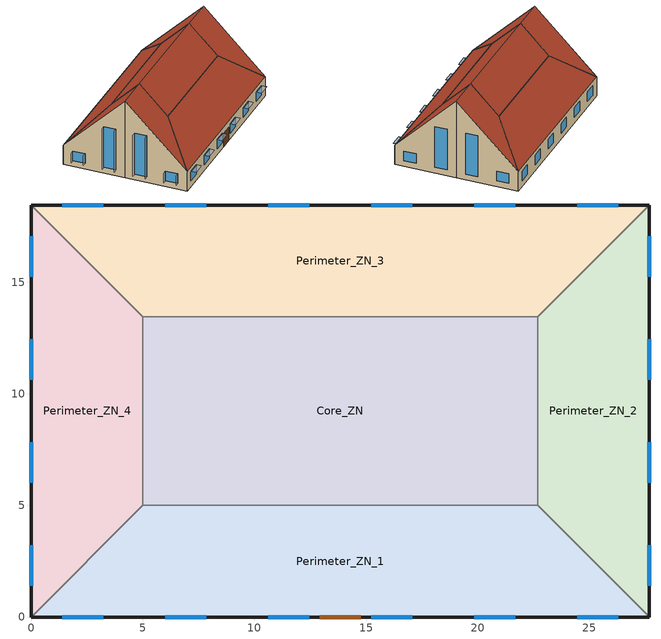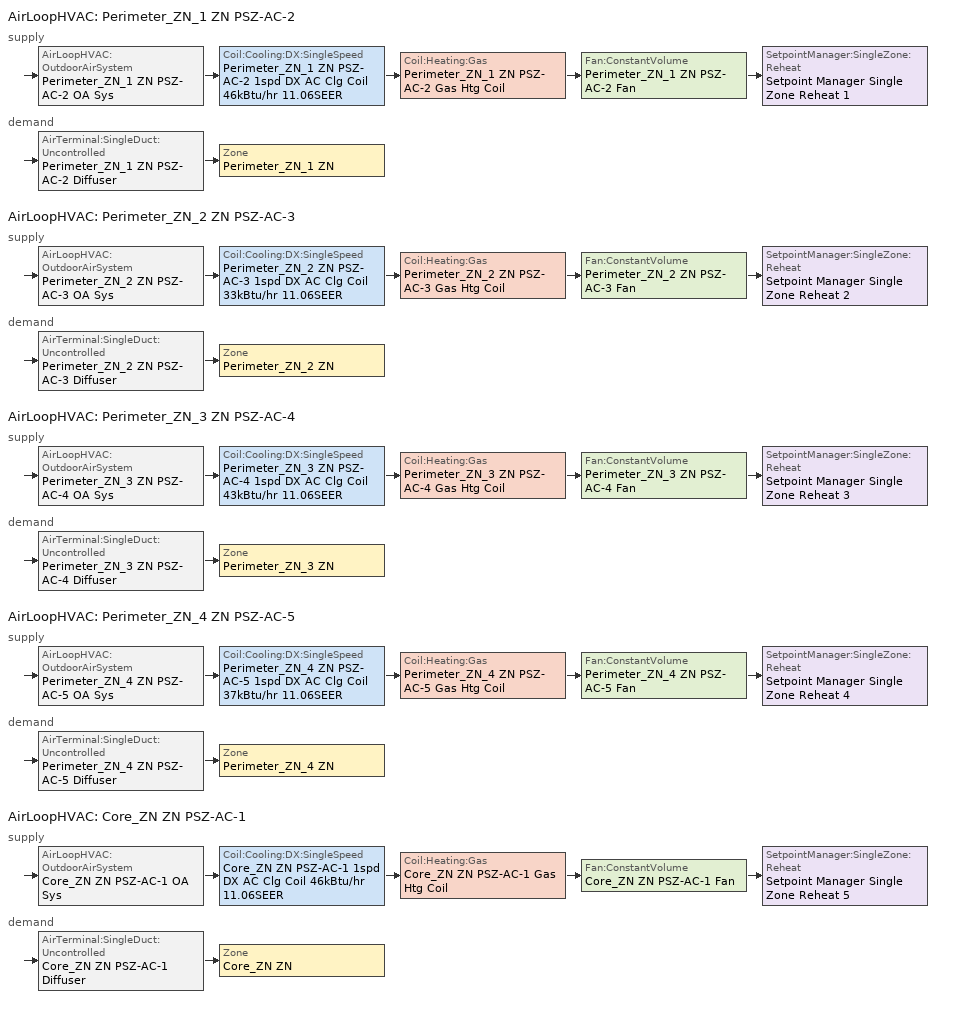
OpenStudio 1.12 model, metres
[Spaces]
Core_ZN
 floor ground: 22.69,13.46 22.69,5 5,5 5,13.46 z0
 wall to Perimeter_ZN_4: 5,9.23,12.28 5,9.23,0 5,5,0 5,5,8.05; 5,9.23,12.28 5,13.46,8.05 5,13.46,0 5,9.23,0
 wall to Perimeter_ZN_2: 22.69,9.23,12.28 22.69,5,8.05 22.69,5,0 22.69,9.23,0; 22.69,9.23,12.28 22.69,9.23,0 22.69,13.46,0 22.69,13.46,8.05
 wall to Perimeter_ZN_3: 22.69,13.46 5,13.46 z0:8.05
 wall to Perimeter_ZN_1: 5,5 22.69,5 z0:8.05
 roof outside: 5,9.23,12.28 5,5,8.05 22.69,5,8.05 22.69,9.23,12.28; 22.69,9.23,12.28 22.69,13.46,8.05 5,13.46,8.05 5,9.23,12.28
Perimeter_ZN_3
 floor ground: 27.69,18.46 22.69,13.46 5,13.46 0,18.46 z0
 wall outside: 27.69,18.46 0,18.46 z0:3.05
 wall to Perimeter_ZN_2: 22.69,13.46,8.05 22.69,13.46,0 27.69,18.46,0 27.69,18.46,3.05
 wall to Perimeter_ZN_4: 5,13.46,8.05 0,18.46,3.05 0,18.46,0 5,13.46,0
 window: 26.3,18.46 24.47,18.46 / 3.22,18.46 1.39,18.46 / 21.68,18.46 19.85,18.46 / 12.45,18.46 10.62,18.46 / 7.84,18.46 6.01,18.46 / 17.07,18.46 15.24,18.46 z0.9:2.42
 roof outside: 22.69,13.46,8.05 27.69,18.46,3.05 0,18.46,3.05 5,13.46,8.05
Perimeter_ZN_2
 floor ground: 27.69,18.46 27.69,0 22.69,5 22.69,13.46 z0
 wall outside: 27.69,9.23,12.28 27.69,0,3.05 27.69,0,0 27.69,9.23,0; 27.69,9.23,12.28 27.69,9.23,0 27.69,18.46,0 27.69,18.46,3.05
 wall to Perimeter_ZN_1: 22.69,5,8.05 22.69,5,0 27.69,0,0 27.69,0,3.05
 window: 27.69,1.39 27.69,3.22 / 27.69,15.24 27.69,17.07 z0.9:2.42; 27.69,6.01 27.69,7.84 / 27.69,10.62 27.69,12.45 z0.9:7.42
 roof outside: 22.69,9.23,12.28 22.69,5,8.05 27.69,0,3.05 27.69,9.23,12.28; 27.69,9.23,12.28 27.69,18.46,3.05 22.69,13.46,8.05 22.69,9.23,12.28
Perimeter_ZN_1
 floor ground: 22.69,5 27.69,0 0,0 5,5 z0
 wall outside: 0,0 27.69,0 z0:3.05
 wall to Perimeter_ZN_4: 5,5,8.05 5,5,0 0,0,0 0,0,3.05
 window: 6.01,0 7.84,0 / 15.24,0 17.07,0 / 24.47,0 26.3,0 / 1.39,0 3.22,0 / 10.62,0 12.45,0 / 19.85,0 21.68,0 z0.9:2.42
 door: 12.93,0 14.76,0 z0:2.13
 roof outside: 5,5,8.05 0,0,3.05 27.69,0,3.05 22.69,5,8.05
Perimeter_ZN_4
 floor ground: 0,18.46 5,13.46 5,5 0,0 z0
 wall outside: 0,9.23,12.28 0,9.23,0 0,0,0 0,0,3.05; 0,9.23,12.28 0,18.46,3.05 0,18.46,0 0,9.23,0
 window: 0,3.22 0,1.39 / 0,17.07 0,15.24 z0.9:2.42; 0,12.45 0,10.62 / 0,7.84 0,6.01 z0.9:7.42
 roof outside: 0,9.23,12.28 0,0,3.05 5,5,8.05 5,9.23,12.28; 5,9.23,12.28 5,13.46,8.05 0,18.46,3.05 0,9.23,12.28
shading: -0.6,17.07 0,17.07 / -0.6,15.24 0,15.24 / -0.6,3.22 0,3.22 / -0.6,1.39 0,1.39 z0.9:2.42; -0.6,12.45 0,12.45 / -0.6,10.62 0,10.62 / -0.6,7.84 0,7.84 / -0.6,6.01 0,6.01 z0.9:7.42; 21.68,-0.76 21.68,0 19.85,0 19.85,-0.76 z2.42; 3.22,-0.76 3.22,0 1.39,0 1.39,-0.76 z2.42; 26.3,-0.76 26.3,0 24.47,0 24.47,-0.76 z2.42; 12.45,-0.76 12.45,0 10.62,0 10.62,-0.76 z2.42; 7.84,-0.76 7.84,0 6.01,0 6.01,-0.76 z2.42; 17.07,-0.76 17.07,0 15.24,0 15.24,-0.76 z2.42
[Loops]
AirLoopHVAC 'Perimeter_ZN_1 ZN PSZ-AC-2'
 supply: AirLoopHVAC:OutdoorAirSystem 'Perimeter_ZN_1 ZN PSZ-AC-2 OA Sys' > Coil:Cooling:DX:SingleSpeed 'Perimeter_ZN_1 ZN PSZ-AC-2 1spd DX AC Clg Coil 46kBtu/hr 11.06SEER' > Coil:Heating:Gas 'Perimeter_ZN_1 ZN PSZ-AC-2 Gas Htg Coil' > Fan:ConstantVolume 'Perimeter_ZN_1 ZN PSZ-AC-2 Fan' > SetpointManager:SingleZone:Reheat 'Setpoint Manager Single Zone Reheat 1'
 demand: AirTerminal:SingleDuct:Uncontrolled 'Perimeter_ZN_1 ZN PSZ-AC-2 Diffuser' > Zone 'Perimeter_ZN_1 ZN'
AirLoopHVAC 'Perimeter_ZN_2 ZN PSZ-AC-3'
 supply: AirLoopHVAC:OutdoorAirSystem 'Perimeter_ZN_2 ZN PSZ-AC-3 OA Sys' > Coil:Cooling:DX:SingleSpeed 'Perimeter_ZN_2 ZN PSZ-AC-3 1spd DX AC Clg Coil 33kBtu/hr 11.06SEER' > Coil:Heating:Gas 'Perimeter_ZN_2 ZN PSZ-AC-3 Gas Htg Coil' > Fan:ConstantVolume 'Perimeter_ZN_2 ZN PSZ-AC-3 Fan' > SetpointManager:SingleZone:Reheat 'Setpoint Manager Single Zone Reheat 2'
 demand: AirTerminal:SingleDuct:Uncontrolled 'Perimeter_ZN_2 ZN PSZ-AC-3 Diffuser' > Zone 'Perimeter_ZN_2 ZN'
AirLoopHVAC 'Perimeter_ZN_3 ZN PSZ-AC-4'
 supply: AirLoopHVAC:OutdoorAirSystem 'Perimeter_ZN_3 ZN PSZ-AC-4 OA Sys' > Coil:Cooling:DX:SingleSpeed 'Perimeter_ZN_3 ZN PSZ-AC-4 1spd DX AC Clg Coil 43kBtu/hr 11.06SEER' > Coil:Heating:Gas 'Perimeter_ZN_3 ZN PSZ-AC-4 Gas Htg Coil' > Fan:ConstantVolume 'Perimeter_ZN_3 ZN PSZ-AC-4 Fan' > SetpointManager:SingleZone:Reheat 'Setpoint Manager Single Zone Reheat 3'
 demand: AirTerminal:SingleDuct:Uncontrolled 'Perimeter_ZN_3 ZN PSZ-AC-4 Diffuser' > Zone 'Perimeter_ZN_3 ZN'
AirLoopHVAC 'Perimeter_ZN_4 ZN PSZ-AC-5'
 supply: AirLoopHVAC:OutdoorAirSystem 'Perimeter_ZN_4 ZN PSZ-AC-5 OA Sys' > Coil:Cooling:DX:SingleSpeed 'Perimeter_ZN_4 ZN PSZ-AC-5 1spd DX AC Clg Coil 37kBtu/hr 11.06SEER' > Coil:Heating:Gas 'Perimeter_ZN_4 ZN PSZ-AC-5 Gas Htg Coil' > Fan:ConstantVolume 'Perimeter_ZN_4 ZN PSZ-AC-5 Fan' > SetpointManager:SingleZone:Reheat 'Setpoint Manager Single Zone Reheat 4'
 demand: AirTerminal:SingleDuct:Uncontrolled 'Perimeter_ZN_4 ZN PSZ-AC-5 Diffuser' > Zone 'Perimeter_ZN_4 ZN'
AirLoopHVAC 'Core_ZN ZN PSZ-AC-1'
 supply: AirLoopHVAC:OutdoorAirSystem 'Core_ZN ZN PSZ-AC-1 OA Sys' > Coil:Cooling:DX:SingleSpeed 'Core_ZN ZN PSZ-AC-1 1spd DX AC Clg Coil 46kBtu/hr 11.06SEER' > Coil:Heating:Gas 'Core_ZN ZN PSZ-AC-1 Gas Htg Coil' > Fan:ConstantVolume 'Core_ZN ZN PSZ-AC-1 Fan' > SetpointManager:SingleZone:Reheat 'Setpoint Manager Single Zone Reheat 5'
 demand: AirTerminal:SingleDuct:Uncontrolled 'Core_ZN ZN PSZ-AC-1 Diffuser' > Zone 'Core_ZN ZN'
[Site]
Memphis International Ap: Latitude {deg}=35.07; Longitude {deg}=-89.98; Time Zone {hr}=-6; Elevation {m}=81; Terrain=City
[Building]
DOE Ref Pre-1980-SmallOffice-ASHRAE 169-2006-2A created: 2016-02-16 11:43:09 -0800: North Axis {deg}=0; Default Construction Set=DOE Ref Pre-1980 - Office - ASHRAE 169-2006-2A
[Site:GroundTemperature:BuildingSurface]
20.541, 20.346, 20.801, 22.127, 22.752, 22.868, 22.937, 22.96, 22.981, 22.822, 21.631, 20.645
[Site:WaterMainsTemperature]
Calculation Method=Correlation; Annual Average Outdoor Air Temperature {C}=20.3167; Maximum Difference In Monthly Average Outdoor Air Temperatures {deltaC}=17.8
[ClimateZones]
Climate Zone Institution Name 1=ASHRAE; Climate Zone Document Name 1=ANSI/ASHRAE Standard 169; Climate Zone Document Year 1=2006; Climate Zone Value 1=4A; Climate Zone Institution Name 2=CEC; Climate Zone Document Name 2=California Climate Zone Descriptions; Climate Zone Document Year 2=1995
[SizingPeriod:DesignDay] Barometric Pressure {Pa}=100356; Sky Clearness=0; Rain Indicator=0; Snow Indicator=0; Day of Month=21; Daylight Saving Time Indicator=0; Dry-Bulb Temperature Range Modifier Type=DefaultMultipliers
Name | Maximum Dry-Bulb Temperature {C} | Daily Dry-Bulb Temperature Range {deltaC} | Humidity Indicating Conditions at Maximum Dry-Bulb | Wind Speed {m/s} | Wind Direction {deg} | Month | Day Type | Humidity Indicating Type | Solar Model Indicator | ASHRAE Taub | ASHRAE Taud
Memphis International Ap Ann Clg .4% Condns WB=>MDB | 32.8 | 9.2 | 26.8 | 3.8 | 240 | 7 | SummerDesignDay | Wetbulb | ASHRAETau | 0.512 | 1.892
Memphis International Ap Ann Clg .4% Condns DP=>MDB | 29.9 | 9.2 | 25.1 | 3.8 | 240 | 7 | SummerDesignDay | Dewpoint | ASHRAETau | 0.512 | 1.892
Memphis International Ap Ann Htg 99.6% Condns DB | -8.3 | 0 | -8.3 | 4.1 | 0 | 1 | WinterDesignDay | Wetbulb | ASHRAEClearSky
Memphis International Ap Ann Clg .4% Condns DB=>MWB | 35.6 | 9.2 | 25.2 | 3.8 | 240 | 7 | SummerDesignDay | Wetbulb | ASHRAETau | 0.512 | 1.892
Memphis International Ap Ann Hum_n 99.6% Condns DP=>MCDB | -5.5 | 0 | -15.3 | 4.1 | 0 | 1 | WinterDesignDay | Dewpoint | ASHRAEClearSky
Memphis International Ap Ann Clg .4% Condns Enth=>MDB | 33 | 9.2 | 84100 | 3.8 | 240 | 7 | SummerDesignDay | Enthalpy | ASHRAETau | 0.512 | 1.892
Memphis International Ap Ann Htg Wind 99.6% Condns WS=>MCDB | 4.4 | 0 | 4.4 | 10.9 | 0 | 1 | WinterDesignDay | Wetbulb | ASHRAEClearSky
[Material:NoMass] Thermal Absorptance=0.9; Solar Absorptance=0.7
Name | Roughness | Thermal Resistance {m2-K/W} | Visible Absorptance
CP02 CARPET PAD | VeryRough | 0.21648 | 0.8
Typical Carpet Pad | Smooth | 0.21648 | 0.8
Typical Insulation | Smooth | 0.0282222 | 0.7
Typical Insulation R-17 | Smooth | 2.99387 | 0.7
[Material]
Name | Roughness | Thickness {m} | Conductivity {W/m-K} | Density {kg/m3} | Specific Heat {J/kg-K} | Thermal Absorptance | Solar Absorptance | Visible Absorptance
100mm Normalweight concrete floor | MediumSmooth | 0.1016 | 2.31 | 2322 | 832
Slab Insulation R20 | MediumSmooth | 0.127 | 0.04 | 2322 | 832
G01 13mm gypsum board | Smooth | 0.0127 | 0.16 | 800 | 1090 | 0.9 | 0.7 | 0.5
4 in. Normalweight Concrete Floor | MediumRough | 0.1016 | 2.31 | 2322 | 832 | 0.9 | 0.7 | 0.7
Roof Membrane | VeryRough | 0.0095 | 0.16 | 1121.29 | 1460 | 0.7 | 0.4 | 0.7
Metal Roof Surface; F08 Metal surface | Smooth | 0.0008 | 45.28 | 7824 | 500 | 0.9 | 0.7 | 0.7
HW CONCRETE | Rough | 0.1016 | 1.31125 | 2240 | 837.36 | 0.9 | 0.7 | 0.7
8 in. Concrete Block Basement Wall | MediumRough | 0.2032 | 1.326 | 1842 | 912 | 0.9 | 0.7 | 0.7
G05 25mm wood | MediumSmooth | 0.0254 | 0.15 | 608 | 1630 | 0.9 | 0.5 | 0.5
Std Wood 6inch | MediumSmooth | 0.15 | 0.12 | 540 | 1210 | 0.9 | 0.7 | 0.7
Wall Insulation [32] | MediumRough | 0.1296 | 0.045 | 265 | 836.8 | 0.9 | 0.7 | 0.7
Metal Siding | Smooth | 0.0015 | 44.96 | 7688.86 | 410 | 0.9 | 0.2 | 0.2
1/2IN Gypsum 1 | Smooth | 0.01271 | 0.16 | 784.9 | 830 | 0.9 | 0.92 | 0.92
[Construction]
Typical Insulated Exterior Mass Floor: 4 in. Normalweight Concrete Floor, Typical Carpet Pad
Typical Interior Floor: 100mm Normalweight concrete floor, CP02 CARPET PAD
Typical Interior Wall: G01 13mm gypsum board, G01 13mm gypsum board
Typical Interior Ceiling: CP02 CARPET PAD, 100mm Normalweight concrete floor
ext-slab-mass: Slab Insulation R20, HW CONCRETE, CP02 CARPET PAD
Typical Insulated Basement Mass Wall: 8 in. Concrete Block Basement Wall
U 1.22 SHGC 0.54 Simple Glazing Window: U 1.22 SHGC 0.54 Simple Glazing
Typical Insulated Metal Door: F08 Metal surface, Typical Insulation
Typical Overhead Door: Typical Insulation
Typical Interior Window: Clear 3mm
Typical Interior Door; Typical Interior Partition: G05 25mm wood
InteriorFurnishings: Std Wood 6inch
Metal Roof with Assembly U-0.055: Roof Membrane, Typical Insulation R-17, Metal Roof Surface
189.1-2009 Nonres 1A Ext Wall Metal Building: Metal Siding, Wall Insulation [32], 1/2IN Gypsum 1
[DefaultConstructionSet]
DOE Ref Pre-1980 - Office - ASHRAE 169-2006-2A: Default Exterior Surface Constructions=Default Surface Constructions 1; Default Interior Surface Constructions=Default Surface Constructions 2; Default Ground Contact Surface Constructions=Default Surface Constructions 3; Default Exterior SubSurface Constructions=Default Sub Surface Constructions 1; Default Interior SubSurface Constructions=Default Sub Surface Constructions 2; Interior Partition Construction=Typical Interior Partition
[DefaultSurfaceConstructions]
Name | Floor Construction | Wall Construction | Roof Ceiling Construction
Default Surface Constructions 1 | Typical Insulated Exterior Mass Floor | 189.1-2009 Nonres 1A Ext Wall Metal Building | Metal Roof with Assembly U-0.055
Default Surface Constructions 2 | Typical Interior Floor | Typical Interior Wall | Typical Interior Ceiling
Default Surface Constructions 3 | ext-slab-mass | Typical Insulated Basement Mass Wall
[DefaultSubSurfaceConstructions]
Name | Fixed Window Construction | Operable Window Construction | Door Construction | Overhead Door Construction | Tubular Daylight Dome Construction | Tubular Daylight Diffuser Construction
Default Sub Surface Constructions 1 | U 1.22 SHGC 0.54 Simple Glazing Window | U 1.22 SHGC 0.54 Simple Glazing Window | Typical Insulated Metal Door | Typical Overhead Door | Typical Interior Window | Typical Interior Window
Default Sub Surface Constructions 2 | Typical Interior Window | Typical Interior Window | Typical Interior Door
[WindowMaterial:SimpleGlazingSystem]
U 1.22 SHGC 0.54 Simple Glazing: U-Factor {W/m2-K}=6.92748; Solar Heat Gain Coefficient=0.54; Visible Transmittance=0.38
[WindowMaterial:Glazing]
Clear 3mm: Optical Data Type=SpectralAverage; Thickness {m}=0.003; Solar Transmittance at Normal Incidence=0.837; Front Side Solar Reflectance at Normal Incidence=0.075; Back Side Solar Reflectance at Normal Incidence=0.075; Visible Transmittance at Normal Incidence=0.898; Front Side Visible Reflectance at Normal Incidence=0.081; Back Side Visible Reflectance at Normal Incidence=0.081; Infrared Transmittance at Normal Incidence=0; Front Side Infrared Hemispherical Emissivity=0.84; Back Side Infrared Hemispherical Emissivity=0.84; Conductivity {W/m-K}=0.9; Dirt Correction Factor for Solar and Visible Transmittance=1; Solar Diffusing=No
[Space] Space Type=Office WholeBuilding - Sm Office; Part of Total Floor Area=Yes
Name | Thermal Zone
Core_ZN | Core_ZN ZN
Perimeter_ZN_2 | Perimeter_ZN_2 ZN
Perimeter_ZN_3 | Perimeter_ZN_3 ZN
Perimeter_ZN_1 | Perimeter_ZN_1 ZN
Perimeter_ZN_4 | Perimeter_ZN_4 ZN
[SpaceType]
Office WholeBuilding - Sm Office: Default Schedule Set=Office WholeBuilding - Sm Office Schedule Set; Design Specification Outdoor Air Object=Office WholeBuilding - Sm Office Ventilation; Standards Building Type=Office; Standards Space Type=WholeBuilding - Sm Office
[DefaultScheduleSet]
Office WholeBuilding - Sm Office Schedule Set: Number of People Schedule=Small Office Bldg Occ; People Activity Level Schedule=Small Office Activity; Lighting Schedule=Office Bldg Light; Electric Equipment Schedule=Small Office Bldg Equip; Infiltration Schedule=Small Office Infil Quarter On
[ThermostatSetpoint:DualSetpoint] Heating Setpoint Temperature Schedule=Small Office HtgSetp; Cooling Setpoint Temperature Schedule=Small Office ClgSetp
Perimeter_ZN_4 ZN Thermostat; Perimeter_ZN_2 ZN Thermostat; Core_ZN ZN Thermostat; Perimeter_ZN_1 ZN Thermostat; Perimeter_ZN_3 ZN Thermostat
[People:Definition]
Office WholeBuilding - Sm Office People Definition: Number of People Calculation Method=People/Area; People per Space Floor Area {person/m2}=0.0538196; Fraction Radiant=0.3
[People]
Office WholeBuilding - Sm Office People: People Definition=Office WholeBuilding - Sm Office People Definition; Space or SpaceType=Office WholeBuilding - Sm Office; Work Efficiency Schedule=Work Efficiency Schedule; Clothing Insulation Schedule=Clothing Schedule; Air Velocity Schedule=Air Velocity Schedule
[Lights:Definition]
Office WholeBuilding - Sm Office Lights Definition: Design Level Calculation Method=Watts/Area; Watts per Space Floor Area {W/m2}=19.4827; Fraction Radiant=0.7; Fraction Visible=0.2
[Lights]
Office WholeBuilding - Sm Office Lights: Lights Definition=Office WholeBuilding - Sm Office Lights Definition; Space or SpaceType=Office WholeBuilding - Sm Office
[ElectricEquipment:Definition]
Office WholeBuilding - Sm Office Elec Equip Definition: Design Level Calculation Method=Watts/Area; Watts per Space Floor Area {W/m2}=10.7639; Fraction Radiant=0.5
[ElectricEquipment]
Office WholeBuilding - Sm Office Elec Equip: Electric Equipment Definition=Office WholeBuilding - Sm Office Elec Equip Definition; Space or SpaceType=Office WholeBuilding - Sm Office
[DesignSpecification:OutdoorAir]
Office WholeBuilding - Sm Office Ventilation: Outdoor Air Method=Sum; Outdoor Air Flow per Person {m3/s-person}=0.00943895
[InternalMass:Definition]
Internal Mass Definition 1: Construction=InteriorFurnishings; Design Level Calculation Method=SurfaceArea/Area; Surface Area per Space Floor Area=2
[InternalMass] Internal Mass Definition=Internal Mass Definition 1
Name | Space or SpaceType
Perimeter_ZN_1 Mass | Perimeter_ZN_1
Perimeter_ZN_2 Mass | Perimeter_ZN_2
Perimeter_ZN_3 Mass | Perimeter_ZN_3
Perimeter_ZN_4 Mass | Perimeter_ZN_4
Core_ZN Mass | Core_ZN
[ThermalZone] Use Ideal Air Loads=No
Name | Thermostat
Perimeter_ZN_4 ZN | Perimeter_ZN_4 ZN Thermostat
Perimeter_ZN_2 ZN | Perimeter_ZN_2 ZN Thermostat
Core_ZN ZN | Core_ZN ZN Thermostat
Perimeter_ZN_1 ZN | Perimeter_ZN_1 ZN Thermostat
Perimeter_ZN_3 ZN | Perimeter_ZN_3 ZN Thermostat
[Sizing:Zone] Zone Cooling Design Supply Air Temperature Input Method=SupplyAirTemperature; Zone Cooling Design Supply Air Temperature {C}=12.8; Zone Cooling Design Supply Air Temperature Difference {deltaC}=11.11; Zone Heating Design Supply Air Temperature Input Method=SupplyAirTemperature; Zone Heating Design Supply Air Temperature {C}=40; Zone Heating Design Supply Air Temperature Difference {deltaC}=11.11; Zone Cooling Design Supply Air Humidity Ratio {kg-H2O/kg-air}=0.0085; Zone Heating Design Supply Air Humidity Ratio {kg-H2O/kg-air}=0.008; Cooling Design Air Flow Method=DesignDay; Heating Design Air Flow Method=DesignDay; Account for Dedicated Outdoor Air System=No; Dedicated Outdoor Air System Control Strategy=NeutralSupplyAir; Dedicated Outdoor Air Low Setpoint Temperature for Design {C}=Autosize; Dedicated Outdoor Air High Setpoint Temperature for Design {C}=Autosize
Perimeter_ZN_4 ZN; Perimeter_ZN_2 ZN; Core_ZN ZN; Perimeter_ZN_1 ZN; Perimeter_ZN_3 ZN
[Zone equipment]
Perimeter_ZN_4 ZN: Perimeter_ZN_4 ZN PSZ-AC-5 Diffuser
Perimeter_ZN_2 ZN: Perimeter_ZN_2 ZN PSZ-AC-3 Diffuser
Core_ZN ZN: Core_ZN ZN PSZ-AC-1 Diffuser
Perimeter_ZN_1 ZN: Perimeter_ZN_1 ZN PSZ-AC-2 Diffuser
Perimeter_ZN_3 ZN: Perimeter_ZN_3 ZN PSZ-AC-4 Diffuser
[AirLoopHVAC] Availability Schedule=SmallOffice PSZ-AC Operation; Design Supply Air Flow Rate {m3/s}=AutoSize
Name | Availability Manager
Perimeter_ZN_1 ZN PSZ-AC-2 | Availability Manager Night Cycle 1
Perimeter_ZN_2 ZN PSZ-AC-3 | Availability Manager Night Cycle 2
Perimeter_ZN_3 ZN PSZ-AC-4 | Availability Manager Night Cycle 3
Perimeter_ZN_4 ZN PSZ-AC-5 | Availability Manager Night Cycle 4
Core_ZN ZN PSZ-AC-1 | Availability Manager Night Cycle 5
[Sizing:System] Type of Load to Size On=Sensible; Design Outdoor Air Flow Rate {m3/s}=Autosize; Minimum System Air Flow Ratio=1; Preheat Design Temperature {C}=7; Preheat Design Humidity Ratio {kg-H2O/kg-Air}=0.008; Precool Design Temperature {C}=12.8; Precool Design Humidity Ratio {kg-H2O/kg-Air}=0.008; Central Cooling Design Supply Air Temperature {C}=12.8; Central Heating Design Supply Air Temperature {C}=40; Sizing Option=Coincident; 100% Outdoor Air in Cooling=No; 100% Outdoor Air in Heating=No; Central Cooling Design Supply Air Humidity Ratio {kg-H2O/kg-Air}=0.0085; Central Heating Design Supply Air Humidity Ratio {kg-H2O/kg-Air}=0.008; Cooling Design Air Flow Method=DesignDay; Cooling Design Air Flow Rate {m3/s}=0; Heating Design Air Flow Method=DesignDay; Heating Design Air Flow Rate {m3/s}=0; System Outdoor Air Method=ZoneSum; Zone Maximum Outdoor Air Fraction=1; Cooling Supply Air Flow Rate Per Floor Area {m3/s-m2}=0.00996765; Cooling Fraction of Autosized Cooling Supply Air Flow Rate=1; Cooling Supply Air Flow Rate Per Unit Cooling Capacity {m3/s-W}=3.94755e-05; Heating Supply Air Flow Rate Per Floor Area {m3/s-m2}=0.00996765; Heating Fraction of Autosized Heating Supply Air Flow Rate=1; Heating Fraction of Autosized Cooling Supply Air Flow Rate=1; Heating Supply Air Flow Rate Per Unit Heating Capacity {m3/s-W}=3.15882e-05; Cooling Design Capacity Method=CoolingDesignCapacity; Cooling Design Capacity {W}=autosize; Cooling Design Capacity Per Floor Area {W/m2}=234.7; Fraction of Autosized Cooling Design Capacity=1; Heating Design Capacity Method=HeatingDesignCapacity; Heating Design Capacity {W}=autosize; Heating Design Capacity Per Floor Area {W/m2}=157; Fraction of Autosized Heating Design Capacity=1; Central Cooling Capacity Control Method=OnOff
Perimeter_ZN_1 ZN PSZ-AC-2; Perimeter_ZN_2 ZN PSZ-AC-3; Perimeter_ZN_3 ZN PSZ-AC-4; Perimeter_ZN_4 ZN PSZ-AC-5; Core_ZN ZN PSZ-AC-1
[SetpointManager:SingleZone:Reheat] Minimum Supply Air Temperature {C}=10; Maximum Supply Air Temperature {C}=50
Name | Control Zone
Setpoint Manager Single Zone Reheat 1 | Perimeter_ZN_1 ZN
Setpoint Manager Single Zone Reheat 2 | Perimeter_ZN_2 ZN
Setpoint Manager Single Zone Reheat 3 | Perimeter_ZN_3 ZN
Setpoint Manager Single Zone Reheat 4 | Perimeter_ZN_4 ZN
Setpoint Manager Single Zone Reheat 5 | Core_ZN ZN
[Fan:ConstantVolume] Availability Schedule=SmallOffice PSZ-AC Operation; Fan Efficiency=0.54; Pressure Rise {Pa}=622.722; Maximum Flow Rate {m3/s}=AutoSize; Motor Efficiency=0.9
Perimeter_ZN_1 ZN PSZ-AC-2 Fan; Perimeter_ZN_2 ZN PSZ-AC-3 Fan; Perimeter_ZN_3 ZN PSZ-AC-4 Fan; Perimeter_ZN_4 ZN PSZ-AC-5 Fan; Core_ZN ZN PSZ-AC-1 Fan
[Coil:Heating:Gas] Availability Schedule=Always On Discrete; Gas Burner Efficiency=0.78; Nominal Capacity {W}=AutoSize; Parasitic Electric Load {W}=0; Parasitic Gas Load {W}=0
Perimeter_ZN_1 ZN PSZ-AC-2 Gas Htg Coil; Perimeter_ZN_2 ZN PSZ-AC-3 Gas Htg Coil; Perimeter_ZN_3 ZN PSZ-AC-4 Gas Htg Coil; Perimeter_ZN_4 ZN PSZ-AC-5 Gas Htg Coil; Core_ZN ZN PSZ-AC-1 Gas Htg Coil
[Coil:Cooling:DX:SingleSpeed] Availability Schedule=Always On Discrete; Rated Total Cooling Capacity {W}=autosize; Rated Sensible Heat Ratio=autosize; Rated COP {W/W}=3.47821; Rated Air Flow Rate {m3/s}=autosize; Rated Evaporator Fan Power Per Volume Flow Rate {W/(m3/s)}=773.3; Condenser Type=AirCooled; Evaporative Condenser Effectiveness=0; Evaporative Condenser Air Flow Rate {m3/s}=Autosize; Evaporative Condenser Pump Rated Power Consumption {W}=Autosize; Crankcase Heater Capacity {W}=0; Maximum Outdoor Dry-Bulb Temperature for Crankcase Heater Operation {C}=0; Basin Heater Capacity {W/K}=0; Basin Heater Setpoint Temperature {C}=10
Name | Total Cooling Capacity Function of Temperature Curve | Total Cooling Capacity Function of Flow Fraction Curve | Energy Input Ratio Function of Temperature Curve | Energy Input Ratio Function of Flow Fraction Curve | Part Load Fraction Correlation Curve
Perimeter_ZN_1 ZN PSZ-AC-2 1spd DX AC Clg Coil 46kBtu/hr 11.06SEER | DOE Ref DX Clg Coil Cool-Cap-fT 1 | DOE Ref DX Clg Coil Cool-CAP-fFlow 1 | DOE Ref DX Clg Coil Cool-EIR-fT 1 | DOE Ref DX Clg Coil Cool-EIR-fFlow 1 | DOE Ref DX Clg Coil Cool-PLF-fPLR 1
Perimeter_ZN_2 ZN PSZ-AC-3 1spd DX AC Clg Coil 33kBtu/hr 11.06SEER | DOE Ref DX Clg Coil Cool-Cap-fT 2 | DOE Ref DX Clg Coil Cool-CAP-fFlow 2 | DOE Ref DX Clg Coil Cool-EIR-fT 2 | DOE Ref DX Clg Coil Cool-EIR-fFlow 2 | DOE Ref DX Clg Coil Cool-PLF-fPLR 2
Perimeter_ZN_3 ZN PSZ-AC-4 1spd DX AC Clg Coil 43kBtu/hr 11.06SEER | DOE Ref DX Clg Coil Cool-Cap-fT 3 | DOE Ref DX Clg Coil Cool-CAP-fFlow 3 | DOE Ref DX Clg Coil Cool-EIR-fT 3 | DOE Ref DX Clg Coil Cool-EIR-fFlow 3 | DOE Ref DX Clg Coil Cool-PLF-fPLR 3
Perimeter_ZN_4 ZN PSZ-AC-5 1spd DX AC Clg Coil 37kBtu/hr 11.06SEER | DOE Ref DX Clg Coil Cool-Cap-fT 4 | DOE Ref DX Clg Coil Cool-CAP-fFlow 4 | DOE Ref DX Clg Coil Cool-EIR-fT 4 | DOE Ref DX Clg Coil Cool-EIR-fFlow 4 | DOE Ref DX Clg Coil Cool-PLF-fPLR 4
Core_ZN ZN PSZ-AC-1 1spd DX AC Clg Coil 46kBtu/hr 11.06SEER | DOE Ref DX Clg Coil Cool-Cap-fT | DOE Ref DX Clg Coil Cool-CAP-fFlow | DOE Ref DX Clg Coil Cool-EIR-fT | DOE Ref DX Clg Coil Cool-EIR-fFlow | DOE Ref DX Clg Coil Cool-PLF-fPLR
[Controller:OutdoorAir] Minimum Outdoor Air Flow Rate {m3/s}=Autosize; Maximum Outdoor Air Flow Rate {m3/s}=Autosize; Economizer Control Type=NoEconomizer; Economizer Control Action Type=ModulateFlow; Economizer Maximum Limit Dry-Bulb Temperature {C}=28; Economizer Maximum Limit Enthalpy {J/kg}=64000; Economizer Minimum Limit Dry-Bulb Temperature {C}=-100; Lockout Type=LockoutWithCompressor; Minimum Limit Type=FixedMinimum; Minimum Outdoor Air Schedule=Always On Discrete; High Humidity Control=No; Heat Recovery Bypass Control Type=BypassWhenOAFlowGreaterThanMinimum
Name | Controller Mechanical Ventilation
Perimeter_ZN_1 ZN PSZ-AC-2 OA Sys Controller | Controller Mechanical Ventilation 1
Perimeter_ZN_2 ZN PSZ-AC-3 OA Sys Controller | Controller Mechanical Ventilation 2
Perimeter_ZN_3 ZN PSZ-AC-4 OA Sys Controller | Controller Mechanical Ventilation 3
Perimeter_ZN_4 ZN PSZ-AC-5 OA Sys Controller | Controller Mechanical Ventilation 4
Core_ZN ZN PSZ-AC-1 OA Sys Controller | Controller Mechanical Ventilation 5
[Controller:MechanicalVentilation] Availability Schedule=Always On Discrete; System Outdoor Air Method=ZoneSum
Controller Mechanical Ventilation 1; Controller Mechanical Ventilation 2; Controller Mechanical Ventilation 3; Controller Mechanical Ventilation 4; Controller Mechanical Ventilation 5
[AirLoopHVAC:OutdoorAirSystem]
Name | Controller
Perimeter_ZN_1 ZN PSZ-AC-2 OA Sys | Perimeter_ZN_1 ZN PSZ-AC-2 OA Sys Controller
Perimeter_ZN_2 ZN PSZ-AC-3 OA Sys | Perimeter_ZN_2 ZN PSZ-AC-3 OA Sys Controller
Perimeter_ZN_3 ZN PSZ-AC-4 OA Sys | Perimeter_ZN_3 ZN PSZ-AC-4 OA Sys Controller
Perimeter_ZN_4 ZN PSZ-AC-5 OA Sys | Perimeter_ZN_4 ZN PSZ-AC-5 OA Sys Controller
Core_ZN ZN PSZ-AC-1 OA Sys | Core_ZN ZN PSZ-AC-1 OA Sys Controller
[AvailabilityManager:NightCycle] Control Type=CycleOnAny; Thermostat Tolerance {deltaC}=1; Cycling Run Time {s}=3600
Availability Manager Night Cycle 1; Availability Manager Night Cycle 2; Availability Manager Night Cycle 3; Availability Manager Night Cycle 4; Availability Manager Night Cycle 5
[AirTerminal:SingleDuct:Uncontrolled] Availability Schedule=Always On Discrete; Maximum Air Flow Rate {m3/s}=AutoSize
Perimeter_ZN_1 ZN PSZ-AC-2 Diffuser; Perimeter_ZN_2 ZN PSZ-AC-3 Diffuser; Perimeter_ZN_3 ZN PSZ-AC-4 Diffuser; Perimeter_ZN_4 ZN PSZ-AC-5 Diffuser; Core_ZN ZN PSZ-AC-1 Diffuser
[Exterior:Lights:Definition]
NonDimming Exterior Lights Def: Design Level {W}=2766
[Exterior:Lights]
NonDimming Exterior Lights Def: Exterior Lights Definition=NonDimming Exterior Lights Def; Schedule=SmallOffice Exterior Lights Always On; Control Option=AstronomicalClock
[Schedule:Ruleset]
Name | Default Day Schedule | Summer Design Day Schedule | Winter Design Day Schedule
Small Office Infil Quarter On | Small Office Infil Quarter On Default | Small Office Infil Quarter On Summer Design Day | Small Office Infil Quarter On Winter Design Day
Clothing Schedule | Clothing Schedule Default Winter Clothes
Air Velocity Schedule | Air Velocity Schedule Default
Work Efficiency Schedule | Work Efficiency Schedule Default
Small Office Bldg Occ | Small Office Bldg Occ Default | Small Office Bldg Occ Summer Design Day | Small Office Bldg Occ Winter Design Day
Small Office Activity | Small Office Activity Default | Small Office Activity Summer Design Day | Small Office Activity Winter Design Day
Office Bldg Light | Office Bldg Light Default | Office Bldg Light Summer Design Day | Office Bldg Light Winter Design Day
Small Office Bldg Equip | Small Office Bldg Equip Default | Small Office Bldg Equip Summer Design Day | Small Office Bldg Equip Winter Design Day
Small Office HtgSetp | Small Office HtgSetp Default | Small Office HtgSetp Summer Design Day | Small Office HtgSetp Winter Design Day
Small Office ClgSetp | Small Office ClgSetp Default | Small Office ClgSetp Summer Design Day | Small Office ClgSetp Winter Design Day
SmallOffice PSZ-AC Operation | SmallOffice PSZ-AC Operation Default | SmallOffice PSZ-AC Operation Summer Design Day 1 | SmallOffice PSZ-AC Operation Winter Design Day
SmallOffice Exterior Lights Always On | SmallOffice Exterior Lights Always On Default | SmallOffice Exterior Lights Always On Summer Design Day | SmallOffice Exterior Lights Always On Winter Design Day
[Schedule:Day]
Small Office Infil Quarter On Default; Small Office Infil Quarter On Summer Design Day: 6, 0, 1, 22, 0, 0.25, 24, 0, 1
Small Office Infil Quarter On Sun Day; Clothing Schedule Default Winter Clothes; Office Bldg Light Summer Design Day; Small Office Bldg Equip Summer Design Day; SmallOffice Exterior Lights Always On Default; SmallOffice Exterior Lights Always On Winter Design Day; SmallOffice Exterior Lights Always On Summer Design Day: 24, 0, 1
Small Office Infil Quarter On Winter Design Day; Small Office Infil Quarter On WntrDsn|Sat Day: 6, 0, 1, 18, 0, 0.25, 24, 0, 1
Clothing Schedule Summer Clothes: 24, 0, 0.5
Air Velocity Schedule Default: 24, 0, 0.2
Work Efficiency Schedule Default; Small Office Bldg Occ Winter Design Day; Small Office Bldg Occ WntrDsn|Sun Day; Office Bldg Light Winter Design Day; Small Office Bldg Equip Winter Design Day; SmallOffice PSZ-AC Operation Winter Design Day; SmallOffice PSZ-AC Operation Sat|WntrDsn Day: 24, 0, 0
Small Office Bldg Occ Default: 6, 0, 0, 7, 0, 0.1, 8, 0, 0.2, 12, 0, 0.95, 13, 0, 0.5, 17, 0, 0.95, 18, 0, 0.3, 20, 0, 0.1, 24, 0, 0.05
Small Office Bldg Occ Sat Day: 6, 0, 0, 8, 0, 0.1, 12, 0, 0.3, 17, 0, 0.1, 24, 0, 0
Small Office Bldg Occ Summer Design Day: 6, 0, 0, 22, 0, 1, 24, 0, 0.05
Small Office Activity Default; Small Office Activity Winter Design Day; Small Office Activity Summer Design Day: 24, 0, 120
Office Bldg Light Default: 5, 0, 0.05, 7, 0, 0.1, 8, 0, 0.3, 17, 0, 0.9, 18, 0, 0.5, 20, 0, 0.3, 22, 0, 0.2, 23, 0, 0.1, 24, 0, 0.05
Office Bldg Light Sat Day: 6, 0, 0.05, 8, 0, 0.1, 12, 0, 0.3, 17, 0, 0.15, 24, 0, 0.05
Office Bldg Light Sun Day: 24, 0, 0.05
Small Office Bldg Equip Default: 8, 0, 0.4, 12, 0, 0.9, 13, 0, 0.8, 17, 0, 0.9, 18, 0, 0.5, 24, 0, 0.4
Small Office Bldg Equip Sat Day: 6, 0, 0.3, 8, 0, 0.4, 12, 0, 0.5, 17, 0, 0.35, 24, 0, 0.3
Small Office Bldg Equip Sun Day: 24, 0, 0.3
Small Office HtgSetp Default: 6, 0, 15.6, 22, 0, 21, 24, 0, 15.6
Small Office HtgSetp Sat Day: 6, 0, 15.6, 18, 0, 21, 24, 0, 15.6
Small Office HtgSetp Summer Design Day; Small Office HtgSetp SmrDsn|Sun Day: 24, 0, 15.6
Small Office HtgSetp Winter Design Day: 24, 0, 21
Small Office ClgSetp Default; Small Office ClgSetp Summer Design Day: 6, 0, 26.7, 22, 0, 24, 24, 0, 26.7
Small Office ClgSetp Sat Day: 6, 0, 26.7, 18, 0, 24, 24, 0, 26.7
Small Office ClgSetp Winter Design Day; Small Office ClgSetp WntrDsn|Sun Day: 24, 0, 26.7
SmallOffice PSZ-AC Operation Default: 6, 0, 0, 7, 0, 0, 19, 0, 1, 22, 0, 1, 24, 0, 0
SmallOffice PSZ-AC Operation Summer Design Day 1: 7, 0, 0, 22, 0, 1, 24, 0, 0
[Schedule:Rule] Date Specification Type=DateRange; Start Day=1
Name | Schedule Ruleset | Rule Order | Day Schedule | Apply Sunday | Start Month | End Month | End Day | Apply Saturday
Schedule Rule 1 | Small Office Infil Quarter On | 1 | Small Office Infil Quarter On Sun Day | Yes | 1 | 12 | 31
Schedule Rule 2 | Small Office Infil Quarter On | 0 | Small Office Infil Quarter On WntrDsn|Sat Day |  | 1 | 12 | 31 | Yes
Schedule Rule 3 | Clothing Schedule | 0 | Clothing Schedule Summer Clothes |  | 5 | 9 | 30
Schedule Rule 4 | Small Office Bldg Occ | 1 | Small Office Bldg Occ Sat Day |  | 1 | 12 | 31 | Yes
Schedule Rule 5 | Small Office Bldg Occ | 0 | Small Office Bldg Occ WntrDsn|Sun Day | Yes | 1 | 12 | 31
Schedule Rule 6 | Office Bldg Light | 1 | Office Bldg Light Sat Day |  | 1 | 12 | 31 | Yes
Schedule Rule 7 | Office Bldg Light | 0 | Office Bldg Light Sun Day | Yes | 1 | 12 | 31
Schedule Rule 8 | Small Office Bldg Equip | 1 | Small Office Bldg Equip Sat Day |  | 1 | 12 | 31 | Yes
Schedule Rule 9 | Small Office Bldg Equip | 0 | Small Office Bldg Equip Sun Day | Yes | 1 | 12 | 31
Schedule Rule 10 | Small Office HtgSetp | 1 | Small Office HtgSetp Sat Day |  | 1 | 12 | 31 | Yes
Schedule Rule 11 | Small Office HtgSetp | 0 | Small Office HtgSetp SmrDsn|Sun Day | Yes | 1 | 12 | 31
Schedule Rule 12 | Small Office ClgSetp | 1 | Small Office ClgSetp Sat Day |  | 1 | 12 | 31 | Yes
Schedule Rule 13 | Small Office ClgSetp | 0 | Small Office ClgSetp WntrDsn|Sun Day | Yes | 1 | 12 | 31
Schedule Rule 14 | SmallOffice PSZ-AC Operation | 0 | SmallOffice PSZ-AC Operation Sat|WntrDsn Day |  | 1 | 12 | 31 | Yes
[Schedule:Constant]
Always On Discrete: Value=1
[Curve:Biquadratic] Minimum Value of x=-100; Maximum Value of x=100; Minimum Value of y=-100; Maximum Value of y=100
Name | Coefficient1 Constant | Coefficient2 x | Coefficient3 x**2 | Coefficient4 y | Coefficient5 y**2 | Coefficient6 x*y
DOE Ref DX Clg Coil Cool-Cap-fT; DOE Ref DX Clg Coil Cool-Cap-fT 1; DOE Ref DX Clg Coil Cool-Cap-fT 2; DOE Ref DX Clg Coil Cool-Cap-fT 3; DOE Ref DX Clg Coil Cool-Cap-fT 4 | 0.971212 | -0.0152755 | 0.00144345 | -0.00039321 | -6.8364e-06 | -0.000290596
DOE Ref DX Clg Coil Cool-EIR-fT; DOE Ref DX Clg Coil Cool-EIR-fT 1; DOE Ref DX Clg Coil Cool-EIR-fT 2; DOE Ref DX Clg Coil Cool-EIR-fT 3; DOE Ref DX Clg Coil Cool-EIR-fT 4 | 0.286871 | 0.0239022 | -0.000810648 | 0.0134585 | 0.000338936 | -0.000487004
[Curve:Quadratic] Coefficient1 Constant=0.909496; Coefficient2 x=0.0986477; Coefficient3 x**2=-0.00819488; Minimum Value of x=0; Maximum Value of x=1
DOE Ref DX Clg Coil Cool-PLF-fPLR; DOE Ref DX Clg Coil Cool-PLF-fPLR 1; DOE Ref DX Clg Coil Cool-PLF-fPLR 2; DOE Ref DX Clg Coil Cool-PLF-fPLR 3; DOE Ref DX Clg Coil Cool-PLF-fPLR 4
[Curve:Cubic] Coefficient1 Constant=1; Coefficient2 x=0; Coefficient3 x**2=0; Coefficient4 x**3=0; Minimum Value of x=-100; Maximum Value of x=100
DOE Ref DX Clg Coil Cool-CAP-fFlow; DOE Ref DX Clg Coil Cool-EIR-fFlow; DOE Ref DX Clg Coil Cool-CAP-fFlow 1; DOE Ref DX Clg Coil Cool-EIR-fFlow 1; DOE Ref DX Clg Coil Cool-CAP-fFlow 2; DOE Ref DX Clg Coil Cool-EIR-fFlow 2; DOE Ref DX Clg Coil Cool-CAP-fFlow 3; DOE Ref DX Clg Coil Cool-EIR-fFlow 3; DOE Ref DX Clg Coil Cool-CAP-fFlow 4; DOE Ref DX Clg Coil Cool-EIR-fFlow 4
